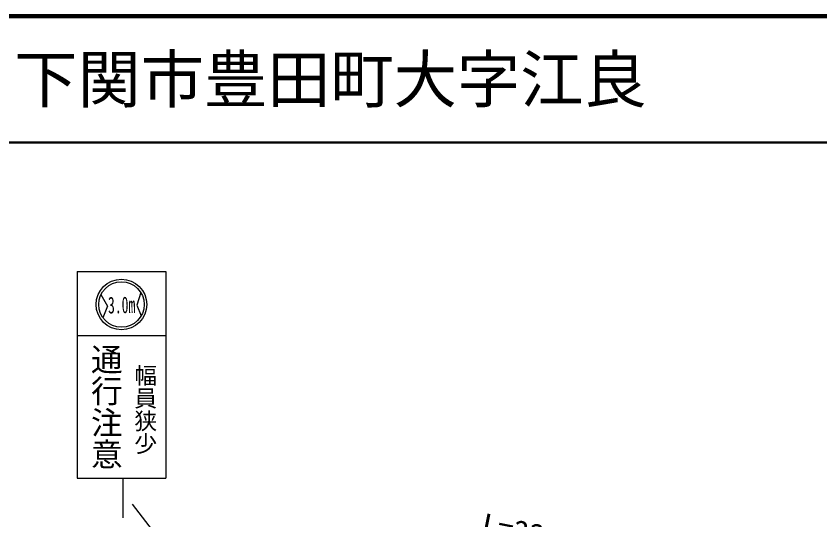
# Model space of a CAD drawing. Units: millimetres, scale not verified. Extents: x 40000 to 680000, y 20000 to 380000.
# Drawn here: x 405162 to 468736, y 340145 to 380000 of the extents above; entities that cross this region are included whole.
import ezdxf
from ezdxf.enums import TextEntityAlignment as Align

# ---------------------------------------------------------------- set-up
doc = ezdxf.new("R2010")
doc.units = ezdxf.units.MM
doc.header["$LTSCALE"] = 1000
for name, color, linetype, lineweight in [('M-STR-HTXT', 7, 'Continuous', 13), ('M-STR-STRC', 7, 'Continuous', 25), ('M-TTL', 2, 'Continuous', 140), ('M-TTL-LINE', 7, 'Continuous', 50), ('M-TTL-TXT', 7, 'Continuous', 50)]:
    doc.layers.add(name, color=color, linetype=linetype, lineweight=lineweight)
doc.styles.add('@ＭＳ ゴシック', font='')
doc.styles.add('ＭＳ ゴシック', font='')
doc.styles.get('@ＭＳ ゴシック').set_extended_font_data('@MS Gothic')
doc.styles.get('ＭＳ ゴシック').set_extended_font_data('MS Gothic')

msp = doc.modelspace()

# ---------------------------------------------------------------- linework, layer by layer
at = {"layer": 'M-STR-STRC'}
for p, q in [((409993, 359797), (416996, 359797)), ((409993, 359797), (409993, 343453)), ((416996, 359797), (416996, 343455)), ((411876, 357975), (412380, 357054)), ((415025, 358135), (414709, 357137)), ((412380, 357054), (412014, 356139)), ((414709, 357137), (415049, 356279)), ((409993, 354740), (416996, 354740)), ((409993, 343455), (416996, 343455)), ((413607, 343444), (413607, 340302)), ((433157, 317300), (414368, 341379))]:
    msp.add_line(p, q, dxfattribs=at)
for radius in [2000, 1800]:
    msp.add_circle((413495, 357187), radius, dxfattribs=at)
at = {"layer": 'M-TTL'}
msp.add_line((680000, 380000), (40000, 380000), dxfattribs=at)
at = {"layer": 'M-TTL-LINE'}
msp.add_line((40000, 370000), (680000, 370000), dxfattribs=at)

# ---------------------------------------------------------------- texts
at = {"layer": 'M-STR-HTXT', "style": 'ＭＳ ゴシック'}
msp.add_text('L=22.0', height=1833, rotation=348.586, dxfattribs=at).set_placement((445402, 337623), align=Align.BOTTOM_CENTER)
at = {"layer": 'M-STR-STRC', "style": 'ＭＳ ゴシック', "width": 0.6}
msp.add_text('3.0m', height=1320, rotation=1.026, dxfattribs=at).set_placement((412451, 356077), align=Align.BOTTOM_LEFT)
at = {"layer": 'M-STR-STRC', "style": '@ＭＳ ゴシック'}
msp.add_text('通行注意', height=1833, rotation=270, dxfattribs=at).set_placement((412306, 349109), align=Align.MIDDLE_CENTER)
msp.add_text('幅員狭少', height=1320, rotation=270, dxfattribs=at).set_placement((414336, 352485), align=Align.BOTTOM_LEFT)
at = {"layer": 'M-TTL-TXT', "style": 'ＭＳ ゴシック'}
msp.add_text('下関市豊田町大字江良', height=3666, dxfattribs=at).set_placement((405024, 375000), align=Align.MIDDLE_LEFT)

doc.saveas('drawing.dxf')
